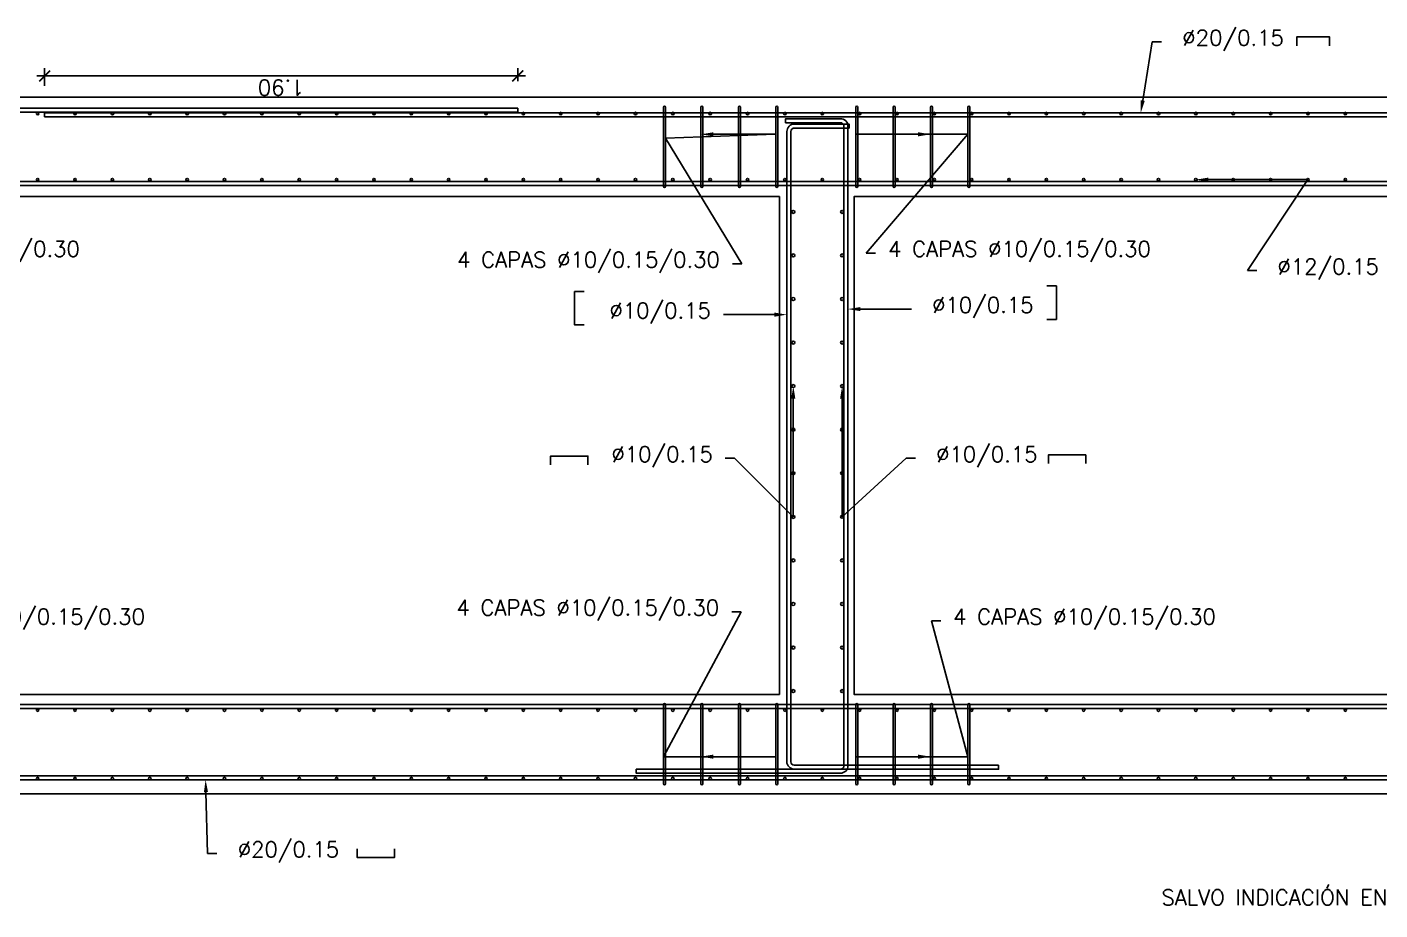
# Model space of a CAD drawing. Header units: metres. Extents: x 1291 to 1536, y 1774 to 1932.
# Drawn here: x 1301.79 to 1307.22, y 1804.51 to 1808.06 of the extents above; entities that cross this region are included whole.
import ezdxf
from ezdxf import colors
from ezdxf.entities.mleader import LeaderData, LeaderLine
from ezdxf.math import Vec2, Vec3

# ---------------------------------------------------------------- set-up
doc = ezdxf.new("R2010")
doc.units = ezdxf.units.M
doc.linetypes.add('CONTINUA', pattern=[0])
for name, color, linetype in [('YPSOM_ARMADURAS', 164, 'Continuous'), ('YPSOM_CONTORNO NEGRO', 2, 'CONTINUA'), ('YPSOM_COTAS', 1, 'Continuous'), ('YPSOM_TITULOS', 2, 'Continuous')]:
    doc.layers.add(name, color=color, linetype=linetype)
doc.styles.add('YPSOM-TEXTO', font='romans.shx')
doc.styles.add('YPSOM_25', font='romans.shx', dxfattribs={"height": 0.0625})
doc.dimstyles.new('YPSOM_25', dxfattribs={"dimscale": 0.025, "dimtxt": 2.5, "dimasz": 1.75, "dimexe": 1.25, "dimexo": 5, "dimtad": 1, "dimzin": 1, "dimdsep": 46, "dimtxsty": 'YPSOM-TEXTO', "dimblk": 'ARCHTICK', "dimcen": 0, "dimdle": 1.25, "dimclrd": 1, "dimclre": 9, "dimclrt": 2, "dimadec": 0, "dimazin": 0, "dimtfac": 1, "dimtmove": 0, "dimatfit": 3, "dimfxl": 1, "dimarcsym": 0})

# ---------------------------------------------------------------- blocks, each defined once
blk = doc.blocks.new('*U83')
at = {"layer": 'YPSOM_ARMADURAS'}
blk.add_circle((0, 0), 0.005, dxfattribs=at)
blk = doc.blocks.new('*U84')
at = {"layer": 'YPSOM_COTAS', "color": 0, "linetype": 'ByBlock', "lineweight": -2, "transparency": 16777216}
for p in [(-8.3073, -4.8113), (-8.4371, -4.8865), (-8.5669, -4.9617), (-8.6967, -5.0369), (-8.8265, -5.112), (-8.9563, -5.1872), (-9.0861, -5.2624), (-9.2159, -5.3376), (-9.3457, -5.4127), (-9.4755, -5.4879), (-9.6053, -5.5631), (-9.7351, -5.6383), (-9.8649, -5.7134), (-9.9947, -5.7886), (-10.1245, -5.8638), (-10.2543, -5.939), (-10.3841, -6.0142), (-10.5139, -6.0893), (-10.6437, -6.1645), (-10.7735, -6.2397), (-10.9033, -6.3149), (-11.0331, -6.39), (-11.1629, -6.4652), (-11.2927, -6.5404), (-11.4225, -6.6156), (-11.5523, -6.6907), (-11.6821, -6.7659), (-11.8119, -6.8411), (-11.9417, -6.9163), (-12.0715, -6.9915), (-12.2013, -7.0666), (-12.3311, -7.1418), (-12.4609, -7.217), (-12.5907, -7.2922), (-12.7205, -7.3673), (-12.8503, -7.4425)]:
    blk.add_blockref('*U83', p, dxfattribs=at)
blk = doc.blocks.new('*U59')
at = {"layer": 'YPSOM_ARMADURAS'}
blk.add_circle((0, 0), 0.005, dxfattribs=at)
blk = doc.blocks.new('*U60')
at = {"layer": 'YPSOM_COTAS', "color": 0, "linetype": 'ByBlock', "lineweight": -2, "transparency": 16777216}
for p in [(-8.3073, -4.8113), (-8.4371, -4.8865), (-8.5669, -4.9617), (-8.6967, -5.0369), (-8.8265, -5.112), (-8.9563, -5.1872), (-9.0861, -5.2624), (-9.2159, -5.3376), (-9.3457, -5.4127), (-9.4755, -5.4879), (-9.6053, -5.5631), (-9.7351, -5.6383), (-9.8649, -5.7134), (-9.9947, -5.7886), (-10.1245, -5.8638), (-10.2543, -5.939), (-10.3841, -6.0142), (-10.5139, -6.0893), (-10.6437, -6.1645), (-10.7735, -6.2397), (-10.9033, -6.3149), (-11.0331, -6.39), (-11.1629, -6.4652), (-11.2927, -6.5404), (-11.4225, -6.6156), (-11.5523, -6.6907), (-11.6821, -6.7659), (-11.8119, -6.8411), (-11.9417, -6.9163), (-12.0715, -6.9915), (-12.2013, -7.0666), (-12.3311, -7.1418), (-12.4609, -7.217), (-12.5907, -7.2922), (-12.7205, -7.3673), (-12.8503, -7.4425)]:
    blk.add_blockref('*U59', p, dxfattribs=at)
blk = doc.blocks.new('*U81')
at = {"layer": 'YPSOM_ARMADURAS'}
blk.add_circle((0, 0), 0.005, dxfattribs=at)
blk = doc.blocks.new('*U82')
at = {"layer": 'YPSOM_COTAS', "color": 0, "linetype": 'ByBlock', "lineweight": -2, "transparency": 16777216}
for p in [(-8.3073, -4.8113), (-8.4371, -4.8865), (-8.5669, -4.9617), (-8.6967, -5.0369), (-8.8265, -5.112), (-8.9563, -5.1872), (-9.0861, -5.2624), (-9.2159, -5.3376), (-9.3457, -5.4127), (-9.4755, -5.4879), (-9.6053, -5.5631), (-9.7351, -5.6383), (-9.8649, -5.7134), (-9.9947, -5.7886), (-10.1245, -5.8638), (-10.2543, -5.939), (-10.3841, -6.0142), (-10.5139, -6.0893), (-10.6437, -6.1645), (-10.7735, -6.2397), (-10.9033, -6.3149), (-11.0331, -6.39), (-11.1629, -6.4652), (-11.2927, -6.5404), (-11.4225, -6.6156), (-11.5523, -6.6907), (-11.6821, -6.7659), (-11.8119, -6.8411), (-11.9417, -6.9163), (-12.0715, -6.9915), (-12.2013, -7.0666), (-12.3311, -7.1418), (-12.4609, -7.217), (-12.5907, -7.2922), (-12.7205, -7.3673), (-12.8503, -7.4425)]:
    blk.add_blockref('*U81', p, dxfattribs=at)
blk = doc.blocks.new('*U69')
at = {"layer": 'YPSOM_ARMADURAS'}
blk.add_circle((0, 0), 0.005, dxfattribs=at)
blk = doc.blocks.new('*U70')
at = {"layer": 'YPSOM_COTAS', "color": 0, "linetype": 'ByBlock', "lineweight": -2, "transparency": 16777216}
for p in [(-8.3073, -4.8113), (-8.4371, -4.8865), (-8.5669, -4.9617), (-8.6967, -5.0369), (-8.8265, -5.112), (-8.9563, -5.1872), (-9.0861, -5.2624), (-9.2159, -5.3376), (-9.3457, -5.4127), (-9.4755, -5.4879), (-9.6053, -5.5631), (-9.7351, -5.6383), (-9.8649, -5.7134), (-9.9947, -5.7886), (-10.1245, -5.8638), (-10.2543, -5.939), (-10.3841, -6.0142), (-10.5139, -6.0893), (-10.6437, -6.1645), (-10.7735, -6.2397), (-10.9033, -6.3149), (-11.0331, -6.39), (-11.1629, -6.4652), (-11.2927, -6.5404), (-11.4225, -6.6156), (-11.5523, -6.6907), (-11.6821, -6.7659), (-11.8119, -6.8411), (-11.9417, -6.9163), (-12.0715, -6.9915), (-12.2013, -7.0666), (-12.3311, -7.1418), (-12.4609, -7.217), (-12.5907, -7.2922), (-12.7205, -7.3673), (-12.8503, -7.4425)]:
    blk.add_blockref('*U69', p, dxfattribs=at)
blk = doc.blocks.new('*U73')
at = {"layer": 'YPSOM_ARMADURAS'}
blk.add_circle((0, 0), 0.006, dxfattribs=at)
blk = doc.blocks.new('*U74')
at = {"layer": 'YPSOM_COTAS', "color": 0, "linetype": 'ByBlock', "lineweight": -2, "transparency": 16777216}
for p in [(0, 0), (0.0877, -0.1514), (0.1754, -0.3029), (0.2631, -0.4543), (0.3508, -0.6057), (0.4385, -0.7572), (0.5262, -0.9086), (0.6139, -1.06), (0.7017, -1.2115), (0.7894, -1.3629), (0.8771, -1.5144), (0.9648, -1.6658)]:
    blk.add_blockref('*U73', p, dxfattribs=at)
blk = doc.blocks.new('*U75')
at = {"layer": 'YPSOM_ARMADURAS'}
blk.add_circle((0, 0), 0.006, dxfattribs=at)
blk = doc.blocks.new('*U76')
at = {"layer": 'YPSOM_COTAS', "color": 0, "linetype": 'ByBlock', "lineweight": -2, "transparency": 16777216}
for p in [(0, 0), (0.0877, -0.1514), (0.1754, -0.3029), (0.2631, -0.4543), (0.3508, -0.6057), (0.4385, -0.7572), (0.5262, -0.9086), (0.6139, -1.06), (0.7017, -1.2115), (0.7894, -1.3629), (0.8771, -1.5144), (0.9648, -1.6658)]:
    blk.add_blockref('*U75', p, dxfattribs=at)
blk = doc.blocks.new('_ArchTick')
at = {"color": 0, "linetype": 'ByBlock', "const_width": 0.15}
blk.add_lwpolyline([(-0.5, -0.5), (0.5, 0.5)], dxfattribs=at)
blk = doc.blocks.new('*D92')
at = {"layer": 'Defpoints', "color": 0, "transparency": 16777216}
for p in [(1303.7622, 1807.8586), (1301.8622, 1807.6944), (1303.7622, 1807.7131)]:
    blk.add_point(p, dxfattribs=at)
at = {"layer": 'YPSOM_COTAS', "color": 1, "lineweight": -2, "transparency": 16777216}
blk.add_line((1301.831, 1807.8586), (1303.7935, 1807.8586), dxfattribs=at)
at = {"layer": 'YPSOM_COTAS', "color": 9, "lineweight": -2, "transparency": 16777216}
for p, q in [((1301.8622, 1807.8194), (1301.8622, 1807.8899)), ((1303.7622, 1807.8381), (1303.7622, 1807.8899))]:
    blk.add_line(p, q, dxfattribs=at)
at = {"layer": 'YPSOM_COTAS', "color": 1, "lineweight": -2, "transparency": 16777216, "xscale": 0.04375, "yscale": 0.04375, "zscale": 0.04375, "rotation": 180}
blk.add_blockref('_ArchTick', (1301.8622, 1807.8586), dxfattribs=at)
at = {"layer": 'YPSOM_COTAS', "color": 1, "lineweight": -2, "transparency": 16777216, "xscale": 0.04375, "yscale": 0.04375, "zscale": 0.04375}
blk.add_blockref('_ArchTick', (1303.7622, 1807.8586), dxfattribs=at)
at = {"layer": 'YPSOM_COTAS', "color": 2, "transparency": 16777216, "insert": (1302.8122, 1807.8117), "char_height": 0.0625, "attachment_point": 5, "rotation": 180, "style": 'YPSOM-TEXTO'}
blk.add_mtext('1.90', dxfattribs=at)

msp = doc.modelspace()

# ---------------------------------------------------------------- linework, layer by layer
at = {"layer": 'YPSOM_ARMADURAS', "elevation": 40.44465}
for points in [[(1304.3551, 1807.41517), (1304.3551, 1807.73317, 1), (1304.3471, 1807.73317), (1304.3471, 1807.41517, 1)], [(1304.5051, 1807.41517), (1304.5051, 1807.73317, 1), (1304.4971, 1807.73317), (1304.4971, 1807.41517, 1)], [(1304.65571, 1807.41509), (1304.65571, 1807.73309, 1), (1304.64771, 1807.73309), (1304.64771, 1807.41509, 1)], [(1304.80571, 1807.41509), (1304.80571, 1807.73309, 1), (1304.79771, 1807.73309), (1304.79771, 1807.41509, 1)], [(1305.11871, 1807.41509), (1305.11871, 1807.73309, -1), (1305.12671, 1807.73309), (1305.12671, 1807.41509, -1)], [(1305.26871, 1807.41509), (1305.26871, 1807.73309, -1), (1305.27671, 1807.73309), (1305.27671, 1807.41509, -1)], [(1305.41933, 1807.41517), (1305.41933, 1807.73317, -1), (1305.42733, 1807.73317), (1305.42733, 1807.41517, -1)], [(1305.56933, 1807.41517), (1305.56933, 1807.73317, -1), (1305.57733, 1807.73317), (1305.57733, 1807.41517, -1)], [(1303.76221, 1807.71309), (1303.76221, 1807.72909), (1291.98721, 1807.72909, 0.4142136), (1291.95721, 1807.69909), (1291.95721, 1807.37909), (1291.97321, 1807.37909), (1291.97321, 1807.69909, -0.4142136), (1291.98721, 1807.71309)], [(1309.29342, 1807.68527), (1309.29342, 1807.44909, -0.4142136), (1309.26342, 1807.41909), (1292.03561, 1807.41909, -0.4142136), (1292.00561, 1807.44909), (1292.00561, 1807.67584), (1292.02161, 1807.67584), (1292.02161, 1807.44909, 0.4142136), (1292.03561, 1807.43509), (1309.26342, 1807.43509, 0.4142136), (1309.27742, 1807.44909), (1309.27742, 1807.68527)], [(1301.86221, 1807.71042), (1301.86221, 1807.69442), (1309.2889, 1807.69442, -0.4142136), (1309.3029, 1807.68042), (1309.3029, 1807.36042), (1309.3189, 1807.36042), (1309.3189, 1807.68042, 0.4142136), (1309.2889, 1807.71042)], [(1305.69221, 1805.08981), (1304.87221, 1805.08981, -0.4142136), (1304.85821, 1805.10381), (1304.85852, 1807.63537, -0.4142136), (1304.87252, 1807.64937), (1305.09252, 1807.64937), (1305.09252, 1807.66537), (1304.87252, 1807.66537, 0.4142136), (1304.84252, 1807.63537), (1304.84221, 1805.10381, 0.4142136), (1304.87221, 1805.07381), (1305.69221, 1805.07381)], [(1297.78721, 1805.0315), (1297.78721, 1805.0475), (1309.33721, 1805.0475, 0.4142136), (1309.35121, 1805.0615), (1309.35121, 1806.82409), (1309.36721, 1806.82409), (1309.36721, 1805.0615, -0.4142136), (1309.33721, 1805.0315)], [(1309.33825, 1805.01382), (1309.33825, 1805.30341, 0.4142136), (1309.30825, 1805.33341), (1292.01084, 1805.33341, 0.4142136), (1291.98084, 1805.30341), (1291.98084, 1805.01461), (1291.99684, 1805.01461), (1291.99684, 1805.30341, -0.4142136), (1292.01084, 1805.31741), (1309.30825, 1805.31741, -0.4142136), (1309.32225, 1805.30341), (1309.32225, 1805.01382)], [(1304.3551, 1805.33302), (1304.3551, 1805.01502, -1), (1304.3471, 1805.01502), (1304.3471, 1805.33302, -1)], [(1304.5051, 1805.33302), (1304.5051, 1805.01502, -1), (1304.4971, 1805.01502), (1304.4971, 1805.33302, -1)], [(1304.65571, 1805.33309), (1304.65571, 1805.01509, -1), (1304.64771, 1805.01509), (1304.64771, 1805.33309, -1)], [(1304.80571, 1805.33309), (1304.80571, 1805.01509, -1), (1304.79771, 1805.01509), (1304.79771, 1805.33309, -1)], [(1305.11871, 1805.33309), (1305.11871, 1805.01509, 1), (1305.12671, 1805.01509), (1305.12671, 1805.33309, 1)], [(1305.26871, 1805.33309), (1305.26871, 1805.01509, 1), (1305.27671, 1805.01509), (1305.27671, 1805.33309, 1)], [(1305.41933, 1805.33302), (1305.41933, 1805.01502, 1), (1305.42733, 1805.01502), (1305.42733, 1805.33302, 1)], [(1305.56933, 1805.33302), (1305.56933, 1805.01502, 1), (1305.57733, 1805.01502), (1305.57733, 1805.33302, 1)]]:
    msp.add_lwpolyline(points, format="xyb", close=True, dxfattribs=at)
msp.add_lwpolyline([(1304.83757, 1807.67094), (1304.83757, 1807.68694), (1305.05757, 1807.68694, -0.4142136), (1305.08757, 1807.65694), (1305.08757, 1805.08764, -0.4142136), (1305.05757, 1805.05764), (1304.23757, 1805.05764), (1304.23757, 1805.07364), (1305.05757, 1805.07364, 0.4142136), (1305.07157, 1805.08764), (1305.07157, 1807.65694, 0.4142136), (1305.05757, 1807.67094), (1304.83757, 1807.67094)], format="xyb", dxfattribs=at)
at = {"layer": 'YPSOM_CONTORNO NEGRO', "elevation": 40.44465}
for points in [[(1291.91221, 1807.77409), (1309.41221, 1807.77409), (1309.41221, 1804.97409), (1291.91221, 1804.97409)], [(1304.81221, 1805.37409), (1304.81221, 1807.37409), (1300.81221, 1807.37409), (1300.81221, 1805.37409)], [(1309.11221, 1805.37409), (1309.11221, 1807.37409), (1305.11221, 1807.37409), (1305.11221, 1805.37409)]]:
    msp.add_lwpolyline(points, close=True, dxfattribs=at)
at = {"layer": 'YPSOM_COTAS', "elevation": 76.49915}
for points in [[(1306.8899, 1807.98013), (1306.8899, 1808.01513), (1307.02163, 1808.01513), (1307.02163, 1807.98013)], [(1304.0282, 1806.85826), (1303.99036, 1806.85826), (1303.99036, 1806.99254), (1304.0282, 1806.99254)], [(1305.8867, 1806.88057), (1305.92454, 1806.88057), (1305.92454, 1807.01485), (1305.8867, 1807.01485)], [(1303.89346, 1806.29639), (1303.89346, 1806.33139), (1304.04346, 1806.33139), (1304.04346, 1806.29639)], [(1305.89247, 1806.30124), (1305.89247, 1806.33624), (1306.04247, 1806.33624), (1306.04247, 1806.30124)], [(1303.11708, 1804.75431), (1303.11708, 1804.71931), (1303.26708, 1804.71931), (1303.26708, 1804.75431)]]:
    msp.add_lwpolyline(points, dxfattribs=at)

# ---------------------------------------------------------------- block references
at = {"layer": 'YPSOM_COTAS', "rotation": 149.9219293473802}
for name, p in [('*U82', (1292.23455, 1807.70753, 40.44465)), ('*U70', (1292.23455, 1807.44206, 40.44465)), ('*U84', (1292.23455, 1805.31109, 40.44465)), ('*U60', (1292.23455, 1805.03609, 40.44465))]:
    msp.add_blockref(name, p, dxfattribs=at)
at = {"layer": 'YPSOM_COTAS', "xscale": -1, "rotation": 210.0780705403693}
for name, p in [('*U76', (1304.86821, 1805.38755, 40.44465)), ('*U74', (1305.06421, 1805.38756, 40.44465))]:
    msp.add_blockref(name, p, dxfattribs=at)

# ---------------------------------------------------------------- texts
at = {"layer": 'YPSOM_TITULOS', "insert": (1306.34603, 1804.58981, 40.44465), "char_height": 0.0625, "attachment_point": 1, "rotation": 360, "style": 'YPSOM_25'}
msp.add_mtext_dynamic_manual_height_columns('SALVO INDICACIÓN EN CONTRA, LAS PATILLAS SERÁN DE 20 cm', width=3.7069424, gutter_width=0.1875, heights=[0], dxfattribs=at)

# ---------------------------------------------------------------- dimensions: what is measured, and where the dimension line sits
at = {"layer": 'YPSOM_COTAS'}
dim = msp.add_linear_dim(base=(1303.76221, 1807.85861, 40.44465), p1=(1301.86221, 1807.69442, 40.44465), p2=(1303.76221, 1807.71309, 40.44465), dimstyle='YPSOM_25', dxfattribs=at)
dim.commit()
dim.dimension.update_dxf_attribs({"geometry": '*D92', "text_midpoint": (1302.81221, 1807.81173, 40.44465)})

# ---------------------------------------------------------------- leaders
ml = msp.add_multileader_mtext('Standard', dxfattribs=at)
ml.set_content('Ø20/0.15', color=2, style='YPSOM-TEXTO')
ml.set_leader_properties(color=1)
ml.build(insert=Vec2(0, 0))
ml.multileader.update_dxf_attribs({"text_left_attachment_type": 2, "text_right_attachment_type": 2, "dogleg_length": 1.5, "arrow_head_size": 0.05, "scale": 0.025})
ctx = ml.context
ctx.base_point, ctx.scale, ctx.char_height, ctx.arrow_head_size, ctx.landing_gap_size, ctx.plane_origin, ctx.plane_x_axis, ctx.plane_y_axis = Vec3(1306.34682, 1807.9956, 40.44465), 0.025, 0.0625, 0.05, 0.05, Vec3(1311.59368, 1807.75257, 40.44465), Vec3(1, 0, 0), Vec3(0, 1, 0)
ctx.left_attachment, ctx.right_attachment, ctx.text_align_type = 2, 2, 2
notes = []
notes.append((ctx, [(0, (1, 1, 0), (1306.30932, 1807.9956, 40.44465), (1, 0, 0), 0.0375, [(0, [(1306.26325, 1807.71042, 40.44465)], 0, [])])]))
ctx.mtext.insert, ctx.mtext.text_direction, ctx.mtext.width, ctx.mtext.alignment, ctx.mtext.flow_direction = Vec3(1306.8373, 1808.04322, 40.44465), Vec3(1, 0, 0), 0.4381369, 3, 5
ml = msp.add_multileader_mtext('Standard', dxfattribs=at)
ml.set_content('4 CAPAS Ø10/0.15/0.30', color=2, style='YPSOM-TEXTO')
ml.set_leader_properties(color=1)
ml.build(insert=Vec2(0, 0))
ml.multileader.update_dxf_attribs({"text_left_attachment_type": 2, "text_right_attachment_type": 2, "dogleg_length": 1.5, "arrow_head_size": 0.05, "scale": 0.025})
ctx = ml.context
ctx.base_point, ctx.scale, ctx.char_height, ctx.arrow_head_size, ctx.landing_gap_size, ctx.plane_origin, ctx.plane_x_axis, ctx.plane_y_axis = Vec3(1300.89887, 1807.14727, 40.44465), 0.025, 0.0625, 0.05, 0.05, Vec3(1301.31933, 1807.52425, 40.44465), Vec3(1, 0, 0), Vec3(0, 1, 0)
ctx.left_attachment, ctx.right_attachment = 2, 2
notes.append((ctx, [(1, (1, 1, 0), (1300.86137, 1807.14727, 40.44465), (1, 0, 0), 0.0375, [(2, [(1301.11933, 1807.62425, 40.44465), (1300.96933, 1807.62425, 40.44465), (1300.81933, 1807.62425, 40.44465), (1301.26933, 1807.62425, 40.44465)], 0, [])])]))
ctx.mtext.insert, ctx.mtext.text_direction, ctx.mtext.rotation, ctx.mtext.flow_direction = Vec3(1300.94887, 1807.19489, 40.44465), Vec3(1, 0, 0), 6.2831853, 5
ml = msp.add_multileader_mtext('Standard', dxfattribs=at)
ml.set_content('4 CAPAS Ø10/0.15/0.30', color=2, style='YPSOM-TEXTO')
ml.set_leader_properties(color=1)
ml.build(insert=Vec2(0, 0))
ml.multileader.update_dxf_attribs({"text_left_attachment_type": 2, "text_right_attachment_type": 2, "dogleg_length": 1.5, "arrow_head_size": 0.05, "scale": 0.025})
ctx = ml.context
ctx.base_point, ctx.scale, ctx.char_height, ctx.arrow_head_size, ctx.landing_gap_size, ctx.plane_origin, ctx.plane_x_axis, ctx.plane_y_axis = Vec3(1303.33319, 1807.10399, 40.44465), 0.025, 0.0625, 0.05, 0.05, Vec3(1305.2971, 1807.52417, 40.44465), Vec3(1, 0, 0), Vec3(0, 1, 0)
ctx.left_attachment, ctx.right_attachment, ctx.text_align_type = 2, 2, 2
notes.append((ctx, [(1, (1, 1, 0), (1304.66117, 1807.10399, 40.44465), (-1, 0, 0), 0.0375, [(0, [(1304.4971, 1807.62417, 40.44465), (1304.6471, 1807.62417, 40.44465), (1304.7971, 1807.62417, 40.44465), (1304.3551, 1807.60823, 40.44465)], 0, [])])]))
ctx.mtext.insert, ctx.mtext.text_direction, ctx.mtext.alignment, ctx.mtext.flow_direction = Vec3(1304.57367, 1807.1516, 40.44465), Vec3(1, 0, 0), 3, 5
ml = msp.add_multileader_mtext('Standard', dxfattribs=at)
ml.set_content('4 CAPAS Ø10/0.15/0.30', color=2, style='YPSOM-TEXTO')
ml.set_leader_properties(color=1)
ml.build(insert=Vec2(0, 0))
ml.multileader.update_dxf_attribs({"text_left_attachment_type": 2, "text_right_attachment_type": 2, "dogleg_length": 1.5, "arrow_head_size": 0.05, "scale": 0.025})
ctx = ml.context
ctx.base_point, ctx.scale, ctx.char_height, ctx.arrow_head_size, ctx.landing_gap_size, ctx.plane_origin, ctx.plane_x_axis, ctx.plane_y_axis = Vec3(1305.19887, 1807.14727, 40.44465), 0.025, 0.0625, 0.05, 0.05, Vec3(1305.61933, 1807.52425, 40.44465), Vec3(1, 0, 0), Vec3(0, 1, 0)
ctx.left_attachment, ctx.right_attachment = 2, 2
notes.append((ctx, [(1, (1, 1, 0), (1305.16137, 1807.14727, 40.44465), (1, 0, 0), 0.0375, [(2, [(1305.41933, 1807.62425, 40.44465), (1305.26933, 1807.62425, 40.44465), (1305.11933, 1807.62425, 40.44465), (1305.56933, 1807.62425, 40.44465)], 0, [])])]))
ctx.mtext.insert, ctx.mtext.text_direction, ctx.mtext.rotation, ctx.mtext.flow_direction = Vec3(1305.24887, 1807.19489, 40.44465), Vec3(1, 0, 0), 6.2831853, 5
ml = msp.add_multileader_mtext('Standard', dxfattribs=at)
ml.set_content('Ø12/0.15', color=2, style='YPSOM-TEXTO')
ml.set_leader_properties(color=1)
ml.build(insert=Vec2(0, 0))
ml.multileader.update_dxf_attribs({"text_left_attachment_type": 2, "text_right_attachment_type": 2, "dogleg_length": 1.5, "arrow_head_size": 0.05, "scale": 0.025})
ctx = ml.context
ctx.base_point, ctx.scale, ctx.char_height, ctx.arrow_head_size, ctx.landing_gap_size, ctx.plane_origin, ctx.plane_x_axis, ctx.plane_y_axis = Vec3(1306.72905, 1807.07654, 40.44465), 0.025, 0.0625, 0.05, 0.05, Vec3(1306.98455, 1807.44206, 40.44465), Vec3(1, 0, 0), Vec3(0, 1, 0)
ctx.left_attachment, ctx.right_attachment, ctx.text_align_type = 2, 2, 2
notes.append((ctx, [(0, (1, 1, 0), (1306.69155, 1807.07654, 40.44465), (1, 0, 0), 0.0375, [(1, [(1306.48455, 1807.44206, 40.44465), (1306.93455, 1807.44206, 40.44465)], 0, [])])]))
ctx.mtext.insert, ctx.mtext.text_direction, ctx.mtext.alignment, ctx.mtext.flow_direction = Vec3(1307.21953, 1807.12416, 40.44465), Vec3(1, 0, 0), 3, 5
ml = msp.add_multileader_mtext('Standard', dxfattribs=at)
ml.set_content('Ø10/0.15', color=2, style='YPSOM-TEXTO')
ml.set_leader_properties(color=1)
ml.build(insert=Vec2(0, 0))
ml.multileader.update_dxf_attribs({"text_left_attachment_type": 2, "text_right_attachment_type": 2, "dogleg_length": 1.5, "arrow_head_size": 0.05, "scale": 0.025})
ctx = ml.context
ctx.base_point, ctx.scale, ctx.char_height, ctx.arrow_head_size, ctx.landing_gap_size, ctx.plane_origin, ctx.plane_x_axis, ctx.plane_y_axis = Vec3(1305.34236, 1806.92208, 40.44465), 0.025, 0.0625, 0.05, 0.05, Vec3(1305.58757, 1806.92208, 40.44465), Vec3(1, 0, 0), Vec3(0, 1, 0)
ctx.left_attachment, ctx.right_attachment, ctx.text_align_type = 2, 2, 2
notes.append((ctx, [(0, (1, 1, 0), (1305.30486, 1806.92208, 40.44465), (1, 0, 0), 0.0375, [(0, [(1305.08757, 1806.92208, 40.44465)], 0, [])])]))
ctx.mtext.insert, ctx.mtext.text_direction, ctx.mtext.alignment, ctx.mtext.flow_direction = Vec3(1305.83284, 1806.9697, 40.44465), Vec3(1, 0, 0), 3, 5
ml = msp.add_multileader_mtext('Standard', dxfattribs=at)
ml.set_content('Ø10/0.15', color=2, style='YPSOM-TEXTO')
ml.set_leader_properties(color=1)
ml.build(insert=Vec2(0, 0))
ml.multileader.update_dxf_attribs({"text_left_attachment_type": 2, "text_right_attachment_type": 2, "dogleg_length": 1.5, "arrow_head_size": 0.05, "scale": 0.025})
ctx = ml.context
ctx.base_point, ctx.scale, ctx.char_height, ctx.arrow_head_size, ctx.landing_gap_size, ctx.plane_origin, ctx.plane_x_axis, ctx.plane_y_axis = Vec3(1304.04717, 1806.89978, 40.44465), 0.025, 0.0625, 0.05, 0.05, Vec3(1305.34244, 1806.89978, 40.44465), Vec3(1, 0, 0), Vec3(0, 1, 0)
ctx.left_attachment, ctx.right_attachment, ctx.text_align_type = 2, 2, 2
notes.append((ctx, [(0, (1, 1, 0), (1304.62514, 1806.89978, 40.44465), (-1, 0, 0), 0.0375, [(0, [(1304.84244, 1806.89978, 40.44465)], 0, [])])]))
ctx.mtext.insert, ctx.mtext.text_direction, ctx.mtext.rotation, ctx.mtext.alignment, ctx.mtext.flow_direction = Vec3(1304.53764, 1806.94739, 40.44465), Vec3(1, 0, 0), 6.2831853, 3, 5
ml = msp.add_multileader_mtext('Standard', dxfattribs=at)
ml.set_content('Ø10/0.15', color=2, style='YPSOM-TEXTO')
ml.set_leader_properties(color=1)
ml.build(insert=Vec2(0, 0))
ml.multileader.update_dxf_attribs({"text_left_attachment_type": 2, "text_right_attachment_type": 2, "dogleg_length": 1.5, "arrow_head_size": 0.05, "scale": 0.025})
ctx = ml.context
ctx.base_point, ctx.scale, ctx.char_height, ctx.arrow_head_size, ctx.landing_gap_size, ctx.plane_origin, ctx.plane_x_axis, ctx.plane_y_axis = Vec3(1304.05474, 1806.32256, 40.44465), 0.025, 0.0625, 0.05, 0.05, Vec3(1305.3897, 1806.61256, 40.44465), Vec3(1, 0, 0), Vec3(0, 1, 0)
ctx.left_attachment, ctx.right_attachment, ctx.text_align_type = 2, 2, 2
notes.append((ctx, [(0, (1, 1, 0), (1304.63272, 1806.32256, 40.44465), (-1, 0, 0), 0.0375, [(1, [(1304.86821, 1806.61255, 40.44465), (1304.86821, 1806.08755, 40.44465)], 0, [])])]))
ctx.mtext.insert, ctx.mtext.text_direction, ctx.mtext.alignment, ctx.mtext.flow_direction = Vec3(1304.54522, 1806.37018, 40.44465), Vec3(1, 0, 0), 3, 5
ml = msp.add_multileader_mtext('Standard', dxfattribs=at)
ml.set_content('Ø10/0.15', color=2, style='YPSOM-TEXTO')
ml.set_leader_properties(color=1)
ml.build(insert=Vec2(0, 0))
ml.multileader.update_dxf_attribs({"text_left_attachment_type": 2, "text_right_attachment_type": 2, "dogleg_length": 1.5, "arrow_head_size": 0.05, "scale": 0.025})
ctx = ml.context
ctx.base_point, ctx.scale, ctx.char_height, ctx.arrow_head_size, ctx.landing_gap_size, ctx.plane_origin, ctx.plane_x_axis, ctx.plane_y_axis = Vec3(1305.3587, 1806.32256, 40.44465), 0.025, 0.0625, 0.05, 0.05, Vec3(1305.56421, 1806.61256, 40.44465), Vec3(1, 0, 0), Vec3(0, 1, 0)
ctx.left_attachment, ctx.right_attachment, ctx.text_align_type = 2, 2, 2
notes.append((ctx, [(0, (1, 1, 0), (1305.3212, 1806.32256, 40.44465), (1, 0, 0), 0.0375, [(1, [(1305.06421, 1806.61256, 40.44465), (1305.06421, 1806.08756, 40.44465)], 0, [])])]))
ctx.mtext.insert, ctx.mtext.text_direction, ctx.mtext.alignment, ctx.mtext.flow_direction = Vec3(1305.84918, 1806.37018, 40.44465), Vec3(1, 0, 0), 3, 5
ml = msp.add_multileader_mtext('Standard', dxfattribs=at)
ml.set_content('4 CAPAS Ø10/0.15/0.30', color=2, style='YPSOM-TEXTO')
ml.set_leader_properties(color=1)
ml.build(insert=Vec2(0, 0))
ml.multileader.update_dxf_attribs({"text_left_attachment_type": 2, "text_right_attachment_type": 2, "dogleg_length": 1.5, "arrow_head_size": 0.05, "scale": 0.025})
ctx = ml.context
ctx.base_point, ctx.scale, ctx.char_height, ctx.arrow_head_size, ctx.landing_gap_size, ctx.plane_origin, ctx.plane_x_axis, ctx.plane_y_axis = Vec3(1301.15994, 1805.66997, 40.44465), 0.025, 0.0625, 0.05, 0.05, Vec3(1301.31933, 1805.22394, 40.44465), Vec3(1, 0, 0), Vec3(0, 1, 0)
ctx.left_attachment, ctx.right_attachment = 2, 2
notes.append((ctx, [(1, (1, 1, 0), (1301.12244, 1805.66997, 40.44465), (1, 0, 0), 0.0375, [(2, [(1301.11933, 1805.12394, 40.44465), (1300.96933, 1805.12394, 40.44465), (1300.81933, 1805.12394, 40.44465), (1301.26933, 1805.12394, 40.44465)], 0, [])])]))
ctx.mtext.insert, ctx.mtext.text_direction, ctx.mtext.flow_direction = Vec3(1301.20994, 1805.71759, 40.44465), Vec3(1, 0, 0), 5
ml = msp.add_multileader_mtext('Standard', dxfattribs=at)
ml.set_content('4 CAPAS Ø10/0.15/0.30', color=2, style='YPSOM-TEXTO')
ml.set_leader_properties(color=1)
ml.build(insert=Vec2(0, 0))
ml.multileader.update_dxf_attribs({"text_left_attachment_type": 2, "text_right_attachment_type": 2, "dogleg_length": 1.5, "arrow_head_size": 0.05, "scale": 0.025})
ctx = ml.context
ctx.base_point, ctx.scale, ctx.char_height, ctx.arrow_head_size, ctx.landing_gap_size, ctx.plane_origin, ctx.plane_x_axis, ctx.plane_y_axis = Vec3(1303.33077, 1805.70623, 40.44465), 0.025, 0.0625, 0.05, 0.05, Vec3(1305.2971, 1805.22402, 40.44465), Vec3(1, 0, 0), Vec3(0, 1, 0)
ctx.left_attachment, ctx.right_attachment, ctx.text_align_type = 2, 2, 2
notes.append((ctx, [(1, (1, 1, 0), (1304.65875, 1805.70623, 40.44465), (-1, 0, 0), 0.0375, [(2, [(1304.4971, 1805.12402, 40.44465), (1304.6471, 1805.12402, 40.44465), (1304.7971, 1805.12402, 40.44465), (1304.3471, 1805.12402, 40.44465)], 0, [])])]))
ctx.mtext.insert, ctx.mtext.text_direction, ctx.mtext.rotation, ctx.mtext.alignment, ctx.mtext.flow_direction = Vec3(1304.57125, 1805.75385, 40.44465), Vec3(1, 0, 0), 6.2831853, 3, 5
ml = msp.add_multileader_mtext('Standard', dxfattribs=at)
ml.set_content('4 CAPAS Ø10/0.15/0.30', color=2, style='YPSOM-TEXTO')
ml.set_leader_properties(color=1)
ml.build(insert=Vec2(0, 0))
ml.multileader.update_dxf_attribs({"text_left_attachment_type": 2, "text_right_attachment_type": 2, "dogleg_length": 1.5, "arrow_head_size": 0.05, "scale": 0.025})
ctx = ml.context
ctx.base_point, ctx.scale, ctx.char_height, ctx.arrow_head_size, ctx.landing_gap_size, ctx.plane_origin, ctx.plane_x_axis, ctx.plane_y_axis = Vec3(1305.45994, 1805.66997, 40.44465), 0.025, 0.0625, 0.05, 0.05, Vec3(1305.61933, 1805.22394, 40.44465), Vec3(1, 0, 0), Vec3(0, 1, 0)
ctx.left_attachment, ctx.right_attachment = 2, 2
notes.append((ctx, [(1, (1, 1, 0), (1305.42244, 1805.66997, 40.44465), (1, 0, 0), 0.0375, [(2, [(1305.41933, 1805.12394, 40.44465), (1305.26933, 1805.12394, 40.44465), (1305.11933, 1805.12394, 40.44465), (1305.56933, 1805.12394, 40.44465)], 0, [])])]))
ctx.mtext.insert, ctx.mtext.text_direction, ctx.mtext.flow_direction = Vec3(1305.50994, 1805.71759, 40.44465), Vec3(1, 0, 0), 5
ml = msp.add_multileader_mtext('Standard', dxfattribs=at)
ml.set_content('Ø20/0.15', color=2, style='YPSOM-TEXTO')
ml.set_leader_properties(color=1)
ml.build(insert=Vec2(0, 0))
ml.multileader.update_dxf_attribs({"text_left_attachment_type": 2, "text_right_attachment_type": 2, "dogleg_length": 1.5, "arrow_head_size": 0.05, "scale": 0.025})
ctx = ml.context
ctx.base_point, ctx.scale, ctx.char_height, ctx.arrow_head_size, ctx.landing_gap_size, ctx.plane_origin, ctx.plane_x_axis, ctx.plane_y_axis = Vec3(1302.55433, 1804.73516, 40.44465), 0.025, 0.0625, 0.05, 0.05, Vec3(1307.80863, 1805.1315, 40.44465), Vec3(1, 0, 0), Vec3(0, 1, 0)
ctx.left_attachment, ctx.right_attachment, ctx.text_align_type = 2, 2, 2
notes.append((ctx, [(0, (1, 1, 0), (1302.51683, 1804.73516, 40.44465), (1, 0, 0), 0.0375, [(0, [(1302.50863, 1805.0315, 40.44465)], 0, [])])]))
ctx.mtext.insert, ctx.mtext.text_direction, ctx.mtext.rotation, ctx.mtext.width, ctx.mtext.defined_height, ctx.mtext.alignment, ctx.mtext.flow_direction = Vec3(1303.0448, 1804.78278, 40.44465), Vec3(1, 0, 0), 6.2831853, 0.6625488, 0.31548, 3, 5
for ctx, leaders in notes:
    for number, flags, end, landing, length, lines in leaders:
        leader = LeaderData()
        leader.index, (leader.has_last_leader_line, leader.has_dogleg_vector, leader.attachment_direction) = number, flags
        leader.last_leader_point, leader.dogleg_vector, leader.dogleg_length = Vec3(end), Vec3(landing), length
        for number, points, colour, breaks in lines:
            line = LeaderLine()
            line.index, line.vertices, line.color, line.breaks = number, Vec3.list(points), colors.encode_raw_color(colour), breaks
            leader.lines.append(line)
        ctx.leaders.append(leader)

doc.saveas('drawing.dxf')
